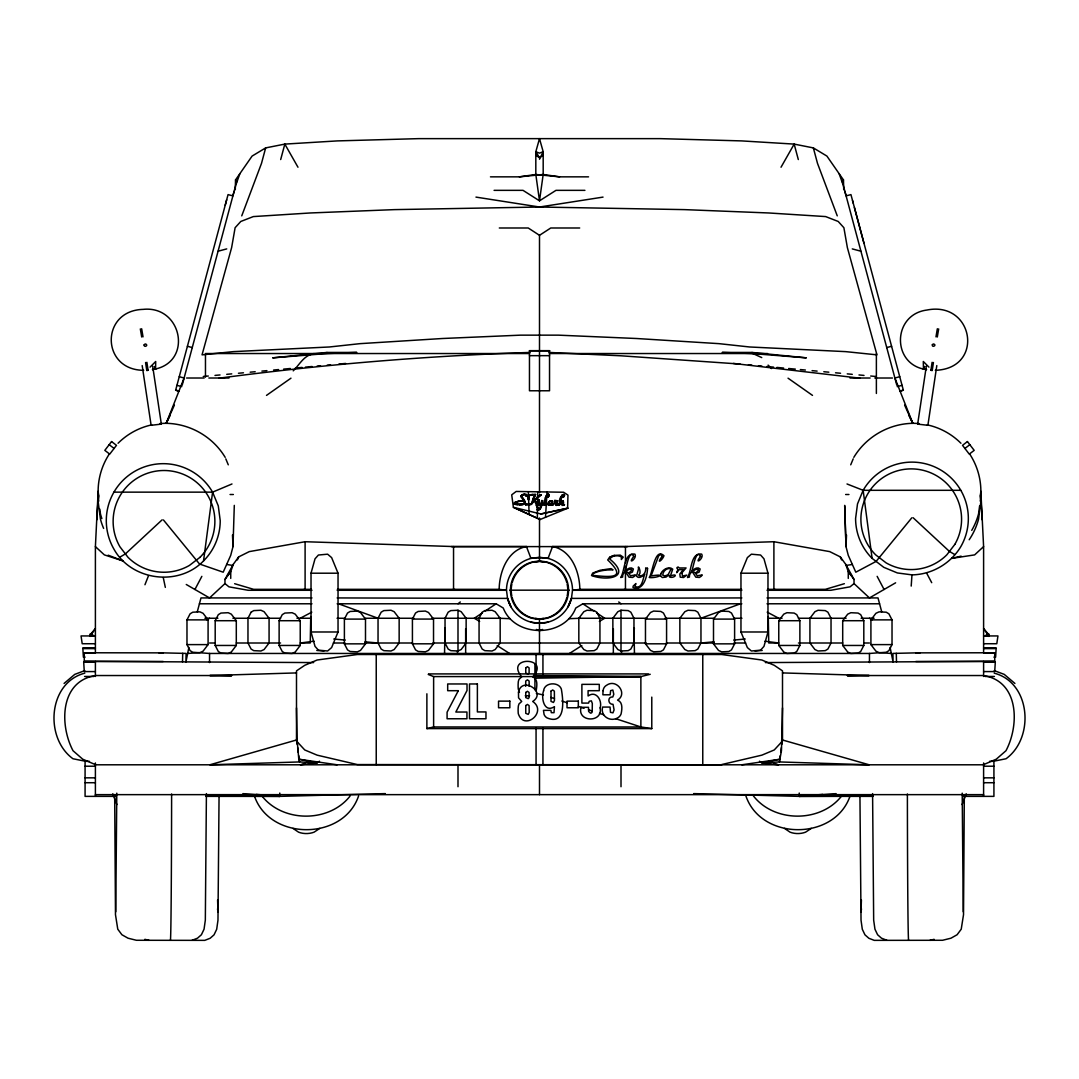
<?xml version="1.0" encoding="UTF-8"?>
<svg xmlns="http://www.w3.org/2000/svg" width="1079" height="1079" viewBox="0 0 1079 1079"><rect width="100%" height="100%" fill="white"/><g stroke="black" fill="none" stroke-linecap="round" stroke-linejoin="round"><path stroke-width="1.5" d="M90.231 636.408L90.231 633.872M116.788 793.159L115.763 911.795M206.413 793.591L205.334 920.131L204.052 929.194L201.409 934.738L197.484 938.204L192.102 940.281M219.064 795.317L217.971 920.212L216.69 929.275L214.047 934.819L210.122 938.285L204.754 940.362L136.426 940.281L128.037 938.204L121.9 934.738L117.773 929.194L115.48 914.695L114.684 795.236M964.316 795.236L963.52 914.695L961.227 929.194L957.1 934.738L950.963 938.204L942.574 940.281L874.246 940.362L868.878 938.285L864.953 934.819L862.31 929.275L861.029 920.212L859.936 795.317M163.158 661.467L84.27 661.36L84.283 652.768L163.253 652.862M542.562 500.764L541.82 500.548L541.698 502.086M537.706 491.808L537.329 518.244M782.504 707.918L781.452 750.741L779.402 761.936L761.868 762.853L759.468 761.208M861.406 900.007L861.029 911.876L861.474 908.869M182.513 661.926L182.702 653.334M235.289 189.715L235.519 179.95L252.095 156.077L265.65 147.904L284.829 144.1L337.336 140.904L418.814 138.638L660.186 138.638L741.664 140.904L794.171 144.1L813.35 147.904L826.905 156.077L843.481 179.95L843.711 189.715M234.305 505.377L232.997 546.608L230.731 555.334L223.191 572.194L199.507 564.007L163.442 519.957M567.594 508.29L567.959 495.099L563.562 492.24L516.18 491.458L511.716 494.829L513.388 507.319L540.12 519.512L567.837 508.182L540.862 513.982L567.837 508.182M846.516 534.995L846.003 546.608L848.269 555.334L855.809 572.194L876.094 561.417L911.795 517.826M84.283 652.768L95.397 652.862L95.397 546.608L98.135 491.404L98.769 496.205M547.053 491.97L545.488 517.327M542.656 500.75L541.887 504.959M96.759 519.889L98.135 498.957M911.202 586.086L911.971 574.878C931.811 574.541 950.572 563.71 960.782 546.689A56.378 56.378 0 0 0 940.16 469.675A56.378 56.378 0 0 0 863.146 490.311L847.015 483.972M541.914 500.535L541.415 502.922M337.444 589.336L499.159 589.336C499.361 572.018 507.481 550.128 526.444 546.554L530.962 558.396A33.017 33.017 0 0 0 506.483 590.28L507.616 598.832L510.906 606.789L507.562 598.4L337.161 597.928M524.313 503.084L524.043 501.303M524.475 502.585L524.165 503.515M203.54 560.905A56.958 56.958 0 0 0 220.224 520.631L218.282 505.889L212.59 492.145A56.958 56.958 0 0 0 134.781 471.307A56.958 56.958 0 0 0 113.929 549.117C131.395 580.691 178.494 586.895 203.54 560.905L212.59 492.145L231.985 483.972M741.839 597.928L571.438 598.4L568.093 606.789L571.384 598.832L572.517 590.28A33.017 33.017 0 0 0 548.038 558.396L539.5 557.263L530.962 558.396M980.231 496.205L980.865 491.404L983.603 546.608L983.603 652.876L994.717 652.768L994.73 661.36L915.842 661.467M980.231 497.985L980.865 493.184M979.611 505.93L978.545 513.941A68.085 68.085 0 0 1 971.747 530.369M980.231 501.128L980.865 496.327M980.865 501.587L978.545 519.215A68.085 68.085 0 0 1 969.185 539.743M547.781 504.041L549.75 501.236M555.415 504.271L557.007 501.6L555.253 501.587L554.741 502.612M779.618 760.358L780.279 755.583M780.71 752.414L781.358 747.653M781.803 744.483L782.504 739.992L869.161 764.795L779.402 761.936M562.995 494.587L563.845 494.802L563.67 496.421M564.007 495.531L562.968 497.365M926.348 366.051L917.663 424.114L927.886 425.301L936.815 365.579M933.429 362.504L932.229 370.448L930.907 370.286L932.108 362.301M548.564 495.288L547.808 496.772M549.157 495.49L548.267 493.966M539.5 501.883L538.987 500.049M935.979 336.864L937.341 328.744M937.3 337.012L938.676 328.92M551.814 502.072L551.356 500.993A2.118 2.104 47.9 0 0 549.804 501.573L549.346 502.099M552.003 501.506L551.544 502.76M554.336 502.976L554.673 500.427M526.876 495.666L526.431 494.519M527.038 495.274L526.282 496.367M188.879 647.481L185.912 662.007L186.101 653.415L158.802 652.768M524.61 494.6L521.777 495.558L521.899 496.758M562.685 502.895L562.995 502.167M563.009 502.544L562.226 501.357L560.797 502.342M538.826 501.546L539.082 500.036M563.643 502.396L563.171 500.966M564.722 495.234L563.063 497.352M532.23 501.991L531.354 503.92L526.754 504.109M546.271 497.23L547.525 494.465L548.388 494.573M536.142 690.897C536.883 686.311 538.232 678.866 532.689 676.87C551.477 656.882 504.176 655.492 521.697 676.87L518.972 679.365L518.352 681.415A36.079 36.079 0 0 0 518.284 689.076L519.444 692.421M533.201 501.438L533.606 500.224L532.837 502.45M542.346 503.488L540.619 508.222M545.691 499.644L547.97 494.263L548.172 496.286M532.932 499.172L531.569 503.758M548.604 503.745L548.887 502.962M534.092 498.309L533.566 499.955L534.914 495.706M560.878 501.991L560.149 502.949L562.051 496.084M234.13 191.28L233.051 195.353M544.571 500.696L545.394 497.905M561.282 499.024L560.244 502.935L563.265 500.953M225.228 205.185L226.657 199.804M197.295 611.78L200.991 597.928L311.979 597.928M178.871 391.057L175.648 390.193L228.06 194.598L232.902 195.892M182.189 385.176L235.667 185.548L239.781 173.908M265.65 147.904L261.509 163.347L241.75 215.854M280.688 159.544L284.829 144.1L297.979 167.232M552.488 502.76L552.165 500.764L549.656 501.249M526.201 496.259L526.323 495.153L526.498 496.286M559.812 501.249C558.018 498.08 566.07 490.5 563.953 496.812M540.66 506.199L541.523 503.407L539.392 509.153M311.022 573.205L315.028 558.814L318.413 555.024L327.611 554.188L331.631 557.614L338.037 573.205L338.037 631.984L331.631 647.575L327.611 651.001L318.413 650.165L315.028 646.375L311.022 631.984L311.022 573.205L338.037 573.205M767.978 631.984L763.972 646.375L760.587 650.165L751.389 651.001L747.369 647.575L740.963 631.984L740.963 573.205L747.369 557.614L751.389 554.188L760.587 555.024L763.972 558.814L767.978 573.205L767.978 631.984L740.963 631.984M543.762 503.542L544.666 500.683M559.907 501.236L558.571 505.35L559.772 504.513M545.111 501.627L545.785 499.631M534.806 500.454L536.6 502.868L537.774 509.328M539.014 503.313L539.365 500.413M539.352 502.585L539.567 504.244L541.51 502.908M186.262 584.481L209.542 597.928L224.971 583.591L224.971 579.463L230.731 571.668L233.239 564.384L238.675 556.899L249.276 551.612L305.101 541.725L453.544 546.554L526.444 546.554M514.197 503.691L514.696 502.517M545.3 497.918L546.001 496.205M527.982 495.841L528.494 499.968L528.009 498.093M532.837 499.186L533.727 497.001M545.205 501.614L543.937 504.365L546.581 504.325M560.756 497.824L562.132 495.045M536.937 509.854L537.935 507.831L537.369 506.644M543.856 503.529L543.182 505.093L544.787 505.174M962.131 804.61L966.218 793.793M548.038 558.396L552.556 546.554L625.456 546.554L773.899 541.725L829.724 551.612L840.325 556.899L845.761 564.384L854.029 579.463L854.029 583.591L869.458 597.928L895.624 582.808M144.95 584.737L148.524 575.66M159.759 423.629A68.085 68.085 0 0 1 166.22 423.319L184.104 378.014L179.249 376.719M534.456 496.677L535.224 495.261M547.957 503.407L548.591 502.221M555.604 503.65L556.292 502.409M850.724 464.82L853.192 458.858M960.782 490.311L863.146 490.311L857.508 503.906L855.593 518.5A56.378 56.378 0 0 0 872.102 558.356L883.782 567.325L897.377 572.949L911.971 574.878M237.42 559.893L238.675 556.899M541.496 506.456L539.81 509.328L537.652 510.07M553.487 504.082L551.72 504.486L552.677 501.33M225.187 457.361C212.846 436.806 190.187 423.723 166.22 423.319L174.38 405.124M548.941 495.976L548.658 494.034M561.957 496.097L562.725 494.87M514.535 503.016L515.088 503.758L523.787 503.947M358.579 795.978C343.243 841.054 269.399 840.865 254.32 795.695M850.077 795.978C834.741 841.054 760.884 840.865 745.818 795.695M166.22 423.319L169.942 415.766M891.335 653.456L879.061 652.606L875.919 651.163L870.915 644.608L870.915 619.872L875.919 613.304L879.061 611.86L886.25 612.211L888.894 613.816L892.023 619.872L892.023 644.608L888.894 650.664L886.25 652.255L869.458 653.456L209.542 653.456L192.75 652.255L190.106 650.664L186.977 644.608L186.977 619.872L190.106 613.816L192.75 612.211L199.939 611.86L203.081 613.304L208.085 619.872L208.085 644.608L203.081 651.163L199.939 652.606L187.665 653.456M215.193 620.708L218.322 614.652L220.966 613.061L228.168 612.71L231.297 614.153L236.301 620.708L236.301 645.458L231.297 652.013L228.168 653.456L220.966 653.105L218.322 651.5L215.193 645.458L215.193 620.708L236.301 620.708M279.124 620.708L282.253 614.652L284.896 613.061L292.085 612.71L295.228 614.153L300.232 620.708L300.232 645.458L295.228 652.013L292.085 653.456L284.896 653.105L282.253 651.5L279.124 645.458L279.124 620.708L300.232 620.708M344.39 619.103L347.519 613.047L350.162 611.456L357.351 611.105L360.494 612.548L365.498 619.103L365.498 643.853L360.494 650.408L357.351 651.851L350.162 651.5L347.519 649.895L344.39 643.853L344.39 619.103L365.498 619.103M378.041 618.254L381.17 612.198L383.814 610.606L391.003 610.255L394.132 611.699L399.149 618.254L399.149 643.003L394.132 649.558L391.003 651.001L383.814 650.65L381.17 649.045L378.041 643.003L378.041 618.254L338.496 603.781M412.421 619.076L415.55 613.02L418.193 611.429L425.382 611.065L428.511 612.508L433.529 619.076L433.529 643.812L428.511 650.381L425.382 651.81L418.193 651.46L415.55 649.868L412.421 643.812L412.421 619.076L433.529 619.076M444.548 653.456L445.034 627.776M533.633 497.014L535.117 494.951M479.063 618.267L482.178 612.211L484.822 610.606L492.024 610.255L495.153 611.699L500.17 618.267L500.17 643.003L495.153 649.558L492.024 651.001L484.822 650.65L482.178 649.059L479.063 643.003L479.063 618.267L500.17 618.267M666.579 643.812L663.45 649.868L660.807 651.46L653.618 651.81L650.489 650.381L645.471 643.812L645.471 619.076L650.489 612.508L653.618 611.065L660.807 611.429L663.45 613.02L666.579 619.076L666.579 643.812L645.471 643.812M700.959 643.003L697.83 649.045L695.186 650.65L687.997 651.001L684.868 649.558L679.851 643.003L679.851 618.254L684.868 611.699L687.997 610.255L695.186 610.606L697.83 612.198L700.959 618.254L700.959 643.003L714.082 641.83M734.61 643.853L731.481 649.895L728.838 651.5L721.649 651.851L718.506 650.408L713.502 643.853L713.502 619.103L718.506 612.548L721.649 611.105L728.838 611.456L731.481 613.047L734.61 619.103L734.61 643.853L713.502 643.853M799.876 645.458L796.747 651.5L794.104 653.105L786.915 653.456L783.772 652.013L778.768 645.458L778.768 620.708L783.772 614.153L786.915 612.71L794.104 613.061L796.747 614.652L799.876 620.708L799.876 645.458L778.768 645.458M863.807 645.458L860.678 651.5L858.034 653.105L850.832 653.456L847.703 652.013L842.699 645.458L842.699 620.708L847.703 614.153L850.832 612.71L858.034 613.061L860.678 614.652L863.807 620.708L863.807 645.458L842.699 645.458M194.921 589.485L201.854 576.348M532.932 502.436L532.406 503.286A3.48 3.466 47.9 0 1 530.544 504.743L528.737 504.999M559.34 505.147L561.849 501.452M224.971 579.463L233.239 564.384M538.408 504.716L538.691 499.941M551.167 503.434L551.639 502.747M545.907 496.219L546.716 494.951M781.021 167.232L794.171 144.1L798.312 159.544M528.548 499.86L528.872 499.469A2.131 2.131 47.9 0 0 528.993 497.689L528.872 496.623M564.411 504.513L563.144 504.743M557.749 504.379L558.409 504.217L556.359 505.444M539.5 159.247L543.182 151.721L539.5 138.638L535.818 151.721L535.818 174.474L539.5 200.829L555.982 190.349L584.926 190.349M546.999 504.122L546.77 504.662M548.793 502.976L549.899 501.56M520.779 496.097L522.115 494.951A5.462 5.449 47.9 0 1 524.232 494.263L525.001 494.222M525.77 504.891L526.026 504.244M562.28 495.396L563.09 494.573M528.872 496.192L529.708 495.463M529.249 495.787L528.899 497.702A2.131 2.131 47.9 0 1 528.777 499.483M554.93 500.386L558.14 500.845L556.332 503.111L556.656 504.581M557.263 501.668L556.359 504.257M578.83 618.267L583.847 611.699L586.976 610.255L594.178 610.606L596.822 612.211L599.937 618.267L599.937 643.003L596.822 649.059L594.178 650.65L586.976 651.001L583.847 649.558L578.83 643.003L578.83 618.267L599.937 618.267M853.813 457.361C866.154 436.806 888.813 423.723 912.78 423.319A68.085 68.085 0 0 1 919.241 423.629M549.036 495.962L548.038 496.933M551.261 503.421L550.209 504.352M537.167 497.325L539.257 495.423M564.209 504.824L562.213 505.431L561.08 502.949M546.621 494.964L547.916 494.007M350.041 796.1C329.041 822.913 282.711 822.791 261.86 795.857M841.539 796.1C820.539 822.913 774.209 822.791 753.358 795.857M841.957 181.677L843.481 179.95M540.323 508.843L538.853 509.895M540.174 504.635L541.429 503.421M540.862 504.109L541.523 503.407M538.34 496.178L535.022 499.469M564.506 504.5L563.332 505.404M293.218 370.852C299.881 364.324 303.765 355.328 314.11 353.534M553.163 504.783L553.837 503.96M550.465 504.621L551.275 504.608M150.062 367.13L155.7 361.492L155.578 369.072L152.463 369.584M537.989 497.581L538.785 496.906M162.106 519.849L125.393 553.905L120.039 557.061M521.535 495.328L520.698 496.488L524.138 501.29M983.603 546.608L974.634 554.889L951.826 558.356L961.119 556.144M547.39 504.163L545.987 505.093M536.856 498.579L538.084 497.567M319.802 828.389L314.056 832.179A15.659 10.601 -0.9 0 1 298.586 832.179L293.002 828.402M811.3 828.389L805.554 832.179A15.659 10.601 -0.9 0 1 790.084 832.179L784.5 828.402M527.887 495.854L530.045 494.87M64.079 683.452L74.761 674.375L84.809 670.612M547.39 497.217L548.132 496.92M227.507 574.986L229.706 573.151M854.029 583.591L850.077 586.828L830.843 590.28L767.021 590.28M609.527 557.465L607.706 559.934C626.791 578.384 612.629 577.454 592.411 575.35L593.477 573.313L597.631 571.735A48.285 48.285 0 0 1 607.544 569.968L613.074 569.847L611.024 568.606L600.032 570.278L592.722 573.057L591.508 575.552C607.369 581.338 632.146 577.521 609.824 559.097C611.699 555.334 618.038 554.93 621.423 556.926L621.356 559.529L623.217 557.142L620.29 555.132L614.356 555.402L609.527 557.465A14.715 14.715 0 0 1 614.356 555.402M514.44 503.03L516.679 501.937A16.981 16.913 47.9 0 1 520.671 501.169L522.007 501.142M538.691 496.92L541.267 495.005L540.377 495.571M457.995 603.781L460.288 601.974M964.909 448.446L969.819 444.683M521.872 495.544L523.504 494.695M535.845 499.334L536.951 498.565M550.56 504.608L549.953 505.012A1.888 1.875 47.9 0 1 548.442 505.174M535.818 155.133L539.5 157.777L543.182 155.133M266.5 395.386L290.966 378.176M535.022 494.964L535.629 494.587L532.325 494.829M553.257 504.77L551.679 505.242M207.074 619.953L209.542 618.254L217.904 618.254M319.532 761.208L317.132 762.853L300.448 764.795L305.141 763.352M562.712 503.273L561.889 503.569L563.386 502.868M482.488 612.832L474.288 618.254L479.629 621.396M485.226 611.011L496.165 603.781L503.246 608.03C514.872 637.932 564.128 637.932 575.754 608.03L582.835 603.781L741.839 603.781M539.5 492.847L539.5 235.316L550.762 227.993L579.693 227.993M569.456 653.456L581.81 645.606M514.602 502.531L518.999 500.953L522.6 500.926M599.371 621.396L604.712 618.254L596.512 612.832M522.991 504.513L524.421 503.866A2.01 2.01 47.9 0 0 525.338 502.221L522.654 497.864M534.941 499.86L535.939 499.321M540.269 504.621L538.677 504.945M300.232 618.254L311.804 612.157M539.163 495.436L540.093 494.991M534.321 499.847L535.117 499.456M514.899 502.666L516.585 501.951A16.981 16.913 47.9 0 1 520.577 501.182M457.995 651.001L461.138 649.558L466.141 643.003L466.141 618.254L461.138 611.699L457.995 610.255L450.806 610.606L448.163 612.198L445.034 618.254L445.034 643.003L448.163 649.045L450.806 650.65L457.995 651.001L457.995 610.255M621.005 610.255L617.862 611.699L612.859 618.254L612.859 643.003L617.862 649.558L621.005 651.001L628.194 650.65L630.837 649.045L633.966 643.003L633.966 618.254L630.837 612.198L628.194 610.606L621.005 610.255L621.005 651.001M529.115 514.494L528.373 491.66M540.12 519.512L513.388 507.319L540.862 513.982M557.843 504.365L556.885 504.635M542.589 629.448L539.5 630.702L536.411 629.448M568.849 618.699L579.855 618.254M529.614 495.477L530.355 495.207M560.986 502.962L561.525 502.976M84.809 673.148C48.042 682.697 44.266 737.942 72.967 758.753L85.956 761.356M844.358 583.699L825.354 589.336L767.601 589.336M700.959 618.254L740.504 603.781M534.901 500.44L534.145 500.143L535.036 499.847M218.079 251.218L226.725 248.898M846.098 195.892L850.94 194.598L903.352 390.193L900.129 391.057M886.736 347.573L891.591 346.278M899.751 376.719L894.896 378.014L912.78 423.319L909.057 415.766M897.202 386.606L902.044 385.311M900.129 391.057L903.352 390.193M929.923 940.362L934.117 939.323M426.879 693.797L426.879 728.595L433.623 726.963L640.872 726.963L651.783 728.595L651.783 697.115M534.928 689.751L534.928 678.165L640.872 676.573L650.219 674.294M721.635 764.566L761.868 755.152L774.25 749.959L782.504 741.017L782.504 670.868L774.25 665.311L761.868 660.011L721.635 654.508L357.365 654.508L317.132 660.011L304.75 665.311L296.496 670.868L296.496 741.017L304.75 749.959L317.132 755.152L357.365 764.566L721.635 764.795M621.005 590.28L625.456 589.336L625.456 566.3M529.951 494.883L531.219 494.627M993.044 761.356L1006.033 758.753C1034.734 737.942 1030.958 682.697 994.191 673.148M522.007 504.702L523.086 504.5M300.232 590.28L305.101 589.336L305.101 541.725M530.261 495.221L532.419 494.816M539.999 495.005L541.172 494.883M525.932 504.257L526.849 504.095M533.619 499.955L534.402 499.833M145.571 362.504L146.771 370.448L148.079 370.232L146.892 362.301M846.138 565.45L852.356 564.465M603.04 197.106L539.5 207.02L394.469 209.623L310.28 212.968L253.349 216.582L240.792 221.465L235.114 227.709L231.634 247.59L202.043 354.856L233.28 351.633L329.405 346.979L359.927 343.661L442.403 338.509L520.55 335.151L558.45 335.151L636.597 338.509L719.073 343.661L749.595 346.979L845.72 351.633L876.957 354.856L847.366 247.59L843.886 227.709L838.208 221.465L825.651 216.582L768.72 212.968L684.531 209.623L539.5 207.02L475.96 197.106M152.557 369.544C193.505 363.488 182.54 305.128 143.116 309.376C100.199 310.523 100.886 370.151 143.682 370.299M741.826 764.795L780.211 759.198L761.868 762.853L778.552 764.795L773.859 763.352M490.459 176.848L519.404 176.848L535.818 174.474L559.596 176.848L588.541 176.848M523.086 499.739L523.612 500.562M521.912 501.155L522.506 500.939M543.937 504.365L545.907 504.379M551.72 504.486L552.408 504.486M535.467 561.889L539.54 561.35L546.352 562.24A28.904 28.904 0 0 1 566.799 582.687M512.201 597.658A28.904 28.904 0 0 0 532.648 618.092L539.46 618.995L543.533 618.456M543.533 561.889L539.5 561.336L532.648 562.24A28.904 28.904 0 0 0 512.201 582.687M539.5 653.456L539.46 618.995L546.352 618.092A28.904 28.904 0 0 0 566.799 597.658M550.303 504.338L549.022 504.406M548.038 622.165L539.5 623.298L530.962 622.165M741.556 589.336L579.841 589.336L572.517 590.28L741.839 590.28M314.029 641.223L300.232 643.003L310.239 642.976L310.739 616.568M531.124 494.641L532.527 494.465M146.771 370.448L148.093 370.286M219.091 378.176C322.243 364.581 426.057 355.841 530.032 352.442M519.404 176.848L543.182 174.474L559.596 176.848M203.27 376.477L208.301 376.018M214.991 375.411L220.022 374.952M226.725 374.332L231.742 373.873M238.446 373.253L243.463 372.794M250.166 372.188L255.183 371.729M261.887 371.109L266.918 370.65M273.607 370.03L278.638 369.571M283.656 369.112L290.359 368.505M295.376 368.047L302.08 367.426M305.424 367.116L312.128 366.509M317.145 366.051L320.503 365.741M327.193 365.12L330.552 364.823M338.927 364.055L345.617 363.434M520.833 504.81L522.101 504.689M733.76 640.063L745.238 639.038M822.657 794.387L799.229 796.369L693.662 793.604M544.693 505.188L546.082 505.08M755.017 651.001L762.206 650.462M836.104 793.645L799.229 796.369L799.229 793.038M935.318 370.299C984.844 368.667 973.919 300.65 926.915 310.037C891.969 314.502 891.443 365.215 926.537 369.584M986.166 634.816L988.769 634.627L988.769 633.872M529.627 695.766L525.244 695.766M539.46 618.995L535.467 618.456M532.433 494.479L535.548 494.371M296.496 707.918L296.981 738.36L298.789 759.198L317.132 762.853L299.598 761.936L209.839 764.795L296.496 739.992L297.197 744.483M296.496 672.918L209.839 675.535L231.445 675.953M385.338 793.604L279.771 796.369L206.022 796.369M920.198 652.768L892.899 653.415L893.088 662.007L890.121 647.481M765.335 662.573L994.73 661.36M847.554 675.953L869.161 675.535L782.504 672.918M519.471 504.824L520.928 504.797M861.096 618.254L874.111 618.227M873.005 796.127L799.229 796.369L872.978 796.369M494.074 190.349L523.018 190.349L539.5 200.829L543.182 174.474L543.182 151.721L539.5 153.137L535.818 151.721L539.5 157.777M499.307 227.993L528.238 227.993L539.5 235.316M529.465 350.783L549.535 350.783M548.968 352.442L621.005 355.8L740.073 364.055M529.546 353.534L205.469 353.534L205.469 377.164M549.454 353.534L767.533 353.534M529.465 355.665L549.535 355.665M186.532 378.014L204.16 378.014M208.854 378.014L229.004 378.014M849.996 378.014L870.146 378.014M874.84 378.014L892.468 378.014M113.929 492.145L212.59 492.145M230.056 494.506L233.361 494.506M845.639 494.506L848.944 494.506M451.292 546.608L627.708 546.608M530.423 557.803L548.577 557.803M740.963 573.205L767.978 573.205M311.399 589.336L253.646 589.336L234.642 583.699M311.979 590.28L248.157 590.28L228.923 586.828L224.971 583.591M337.161 590.28L506.483 590.28L499.159 589.336M509.706 590.173L569.294 590.173M767.021 597.928L878.009 597.928L881.705 611.78M199.426 603.781L311.979 603.781M337.161 603.781L496.165 603.781M767.021 603.781L879.574 603.781M232.929 618.254L280.553 618.254M296.954 618.254L310.739 618.254M337.053 618.254L345.24 618.254M364.918 618.254L413.891 618.254M431.924 618.254L479.265 618.254M499.145 618.254L510.151 618.699M599.735 618.254L647.076 618.254M665.109 618.254L714.082 618.254M733.76 618.254L741.947 618.254M768.261 618.254L782.046 618.254M798.447 618.254L846.071 618.254M645.471 619.076L666.579 619.076M713.502 619.103L734.61 619.103M186.977 619.872L208.085 619.872M870.915 619.872L892.023 619.872M778.768 620.708L799.876 620.708M842.699 620.708L863.807 620.708M633.966 628.706L634.452 653.456M311.022 631.984L338.037 631.984M209.542 643.003L214.559 643.003M236.274 643.003L280.553 643.003M333.371 643.003L344.943 643.003M364.796 643.003L412.596 643.003M432.773 643.003L646.227 643.003M666.404 643.003L714.204 643.003M734.057 643.003L745.629 643.003M798.447 643.003L842.726 643.003M864.441 643.003L869.458 643.003M95.397 643.731L82.206 643.731L81.046 635.936L95.397 635.936L90.231 636.017L95.397 628.598L90.245 634.627L92.834 634.816M344.39 643.853L365.498 643.853M412.421 643.812L433.529 643.812M983.603 643.731L996.794 643.731L997.954 635.936L983.603 635.936L988.769 636.017L983.603 628.598L988.769 634.627L988.769 636.408M186.977 644.608L208.085 644.608M870.915 644.608L892.023 644.608M215.193 645.458L236.301 645.458M279.124 645.458L300.232 645.458M82.813 647.818L95.397 647.818M983.603 647.818L996.187 647.818M95.397 648.614L82.854 648.614L83.393 657.138L85.079 657.138M983.603 648.614L996.146 648.614L995.607 657.138L993.921 657.138M915.747 652.862L994.717 652.768M84.27 661.36L313.665 662.573M95.397 662.02L83.69 662.02L84.283 671.583L95.397 671.583M983.603 662.02L995.31 662.02L994.717 671.583L983.603 671.583M428.565 673.916L648.425 673.916M231.661 675.535L95.802 675.535C59.911 680.903 59.332 724.886 73.035 750.741L82.732 759.198L95.802 764.795L983.198 764.795L996.268 759.198L1005.965 750.741C1019.668 724.886 1019.089 680.903 983.198 675.535L847.339 675.535M84.58 676.466L93.873 676.466M985.127 676.466L994.42 676.466M428.228 674.456L433.623 676.573L640.872 676.573L640.872 726.963L615.61 718.668M426.879 728.595L651.783 728.595M89.409 761.329L85.079 761.329L85.079 796.369L115.507 796.369M989.591 761.329L993.921 761.329L993.921 796.369L963.493 796.369M85.079 766.211L95.397 766.211M983.603 766.211L993.921 766.211M85.079 777.838L95.397 777.838M983.603 777.838L993.921 777.838M85.079 782.72L95.397 782.72M983.603 782.72L993.921 782.72M95.397 794.643L983.603 794.643M205.995 796.127L279.771 796.369L279.771 793.038M521.184 503.96L522.951 503.974M204.889 618.227L209.542 618.254M640.872 676.573L534.928 675.589L534.928 663.774M528.831 504.985L525.675 504.905M539.46 561.35L539.5 557.803M517.097 504.702L519.565 504.81M242.896 793.645L279.771 796.369L256.343 794.387M316.794 650.462L323.983 651.001M538.165 509.463L538.92 509.504M524.907 494.236L526.525 494.506M333.762 639.038L345.24 640.063M364.918 641.83L378.041 643.003M748.448 364.823L751.807 365.12M758.497 365.741L761.855 366.051M766.872 366.509L773.576 367.116M776.92 367.426L783.624 368.047M788.641 368.505L795.344 369.112M800.362 369.571L805.393 370.03M812.082 370.65L817.113 371.109M823.816 371.729L828.834 372.188M835.537 372.794L840.554 373.253M847.258 373.873L852.275 374.332M858.978 374.952L864.009 375.411M870.699 376.018L875.73 376.477M524.515 494.614L525.959 494.856M733.383 363.434L859.909 378.176M764.971 641.223L778.768 643.003L768.761 642.976L768.261 616.568M337.174 764.795L298.789 759.198L299.598 761.936M926.443 369.544L923.462 369.085L923.3 361.492L928.938 367.13M226.644 564.465L232.862 565.45M930.921 370.232L932.229 370.448M515.384 504.419L517.192 504.689M539.203 505.012L538.313 504.729M552.556 546.554C571.519 550.128 579.639 572.018 579.841 589.336M778.768 590.28L773.899 589.336L773.899 541.725M457.995 590.28L453.544 589.336L453.544 546.554M536.344 693.392L543.465 694.984M562.483 504.594L563.238 504.729M144.883 939.323L149.077 940.362M852.275 248.898L860.921 251.218M187.409 346.278L192.264 347.573M176.956 385.311L181.798 386.606M175.648 390.193L178.871 391.057M533.512 500.238L534.199 500.4M550.883 697.425L554.458 698.599M561.876 701.026L567.028 702.726M578.317 706.421L584.036 708.31M588.5 709.766L592.29 711.007M599.465 713.367L603.606 714.73M515.479 504.406L514.103 503.704M994.191 670.612L1004.239 674.375L1014.921 683.452M108.17 555.172L122.979 560.905L104.366 554.889L95.397 546.608M886.898 940.281L881.516 938.204L877.591 934.738L874.948 929.194L873.666 920.131L872.587 793.591M752.886 353.534L761.747 357.581M767.196 612.157L778.768 618.254M954.753 554.552L949.439 551.423L913.104 517.718M547.876 504.028L548.537 505.161A1.888 1.875 47.9 0 0 550.047 504.999M497.19 645.606L509.544 653.456M582.835 603.781L593.774 611.011M869.458 618.254L871.926 619.953M788.034 378.176L812.5 395.386M556.049 505.35L555.51 504.257M109.181 444.683L114.091 448.446M618.712 601.974L621.005 603.781M849.294 573.151L851.493 574.986M535.346 500.831L536.115 501.748M768.113 365.107L771.512 368.559M534.105 500.413L535.211 502.005M235.519 179.95L237.043 181.677M522.749 497.851L521.804 496.772M845.761 564.384L848.269 571.668L854.029 579.463M523.841 499.28L525.244 502.234M536.317 505.538L537.571 507.643M562.361 504.392L561.889 503.569M926.551 572.949L931.716 582.687M877.146 576.348L884.079 589.485M633.966 627.776L634.452 628.706M560.972 503.542L561.404 504.473M537.005 506.793L535.117 502.018M904.62 405.124L912.78 423.319M840.325 556.899L841.58 559.893M225.808 458.858L228.276 464.82M112.782 793.793L116.869 804.61M837.25 215.854L817.491 163.347L813.35 147.904M839.219 173.908L843.333 185.548L896.811 385.176M852.518 200.492L853.26 203.23M854.42 207.559L863.969 243.22M845.949 195.353L844.87 191.28M536.506 502.881L537.153 505.485M163.266 577.589L165.33 587.381M141.659 328.744L143.021 336.864M140.324 328.92L141.7 337.012M152.652 366.051L161.337 424.114L151.114 425.301L142.185 365.579M217.526 908.869L217.971 911.876L217.594 900.007M297.642 747.653L298.29 752.414M298.721 755.583L299.382 760.358M863.146 490.311L872.102 558.356M98.135 493.184L98.769 497.985M98.135 496.327L98.769 501.128M99.821 509.14L100.455 513.941A68.085 68.085 0 0 0 101.871 518.567M98.135 501.587L100.455 519.215A68.085 68.085 0 0 0 103.624 528.4M980.865 498.957L982.241 519.889M963.237 911.795L962.212 793.159M232.484 534.995L232.997 546.608M844.695 505.889L846.003 546.608L844.695 505.377M896.298 653.334L896.487 661.926M983.603 661.467L983.603 676.466M983.603 762.961L983.603 796.369M980.865 491.404L980.865 503.124M876.377 353.534L876.377 393.457M869.458 653.456L869.458 662.573M848.269 571.668L848.269 578.411M702.766 654.508L702.766 764.566M625.456 546.554L625.456 563.009M621.491 650.974L621.491 653.456M621.005 764.795L621.005 786.726M613.344 628.706L613.344 653.456M542.939 654.508L542.939 674.55M542.939 727.812L542.939 764.795M539.5 518.028L539.5 557.263M539.5 764.795L539.5 794.643M536.061 654.508L536.061 674.55M536.061 727.812L536.061 764.795M529.209 686.325L529.101 681.024L527.429 679.851L525.756 680.997L525.648 686.325M465.656 628.706L465.656 653.456M457.995 764.795L457.995 786.726M457.509 650.974L457.509 653.456M433.623 676.573L433.623 726.963M376.234 654.508L376.234 764.566M230.731 571.668L230.731 578.411M209.542 653.456L209.542 662.573M98.135 491.404L98.135 503.124M95.397 661.467L95.397 676.466M95.397 762.961L95.397 796.369M571.384 598.832A33.017 33.017 0 0 1 507.616 598.832M511.851 596.188A28.904 28.904 0 0 1 511.851 584.157M927.279 424.87A68.085 68.085 0 0 1 960.93 443.253M970.075 454.61A68.085 68.085 0 0 1 980.703 496.246M567.149 584.157A28.904 28.904 0 0 1 567.149 596.188M98.297 496.246A68.085 68.085 0 0 1 108.925 454.61M118.07 443.253A68.085 68.085 0 0 1 151.721 424.87M538.866 619.09A28.54 28.297 -90 0 1 518.77 610.606A29.039 28.782 -90 0 1 518.756 569.793M518.77 569.725A28.54 28.297 -90 0 1 538.866 561.255M560.244 610.552A29.039 28.782 -90 0 0 560.244 569.725A28.54 28.297 -90 0 0 540.134 561.255M560.23 610.606A28.54 28.297 -90 0 1 540.134 619.09M171.615 793.996A179.734 1.254 90 0 1 170.374 940.281M908.626 940.281A179.734 1.254 -90 0 1 907.385 793.996M522.02 494.964A5.462 5.449 47.9 0 1 524.138 494.276M600.153 707.905C603.201 723.038 576.928 722.39 581.015 707.325L588.5 707.325L588.621 711.452L590.456 713.125A1.659 1.659 0 0 0 592.209 711.762L592.317 703.468L591.373 700.851L589.188 701.31L588.594 703.09L581.891 703.09L581.891 684.356L599.277 684.356L599.277 690.695L588.095 690.695L588.095 695.995C596.107 689.994 602.5 700.608 600.153 707.905M647.535 568.309C647.319 576.038 643.529 591.589 632.995 587.489L633.157 586.113L635.936 583.537L634.924 586.356C642.14 590.132 642.963 578.142 644.797 574.015C642.949 576.146 638.903 579.234 636.502 576.199L638.539 568.876C637.176 562.725 642.396 573.111 638.62 574.945L638.93 575.66C643.394 577.009 646.24 571.681 645.701 567.864L647.535 568.309M518.486 692.138L518.554 697.816L521.697 701.458L518.972 703.953L518.352 705.99A36.079 36.079 0 0 0 518.284 713.651C524.259 731.656 547.714 711.681 532.689 701.458C547.134 692.327 521.98 675.67 518.486 692.138M543.6 690.789C540.876 697.992 544.18 713.394 554.458 706.651L554.013 712.679L551.329 712.666L550.883 710.346L543.465 710.346L544.059 714.365A6.771 6.771 0 0 0 547.147 717.94C566.084 725.708 563.265 699.799 561.309 688.968C558.558 681.469 544.356 682.306 543.6 690.789M603.04 690.681L602.891 694.795L610.148 694.795L610.633 690.614L612.845 690.02L613.789 694.256L612.791 696.967C607.194 696.387 607.828 704.695 613.034 704.317L614.086 709.901L612.966 712.841L610.485 712.342L610.04 707.069L602.608 707.069C600.167 716.119 610.242 722.364 617.795 717.805A7.445 7.445 0 0 0 621.099 713.88C622.07 709.267 623.055 702.2 617.566 700.109C627.978 693.891 616.635 678.205 606.668 685.219A6.892 6.892 0 0 0 603.498 688.915L603.04 690.681M144.087 344.956C143.831 347.762 148.565 345.698 146.016 344.147A1.538 1.524 81.5 0 0 144.991 344.066L144.087 344.956M525.756 667.874L525.756 672.999L528.224 674.051L529.101 673.013L529.101 667.901L527.429 666.714L525.756 667.874M525.756 692.462L525.756 697.587L528.224 698.639L529.101 697.6L529.101 692.475L527.429 691.302L525.756 692.462M525.756 705.585L525.756 713.327L528.224 714.379L529.209 712.369L529.101 705.612L527.429 704.425L525.756 705.585M550.991 691.126L551.005 701.377L553.46 702.469L554.458 700.433L554.35 691.14L552.677 689.953L550.991 691.126M681.888 572.841L682.494 575.984L686.837 575.134L683.546 577.521L680.242 577.184L679.837 574.028L683.29 569.618L679.15 569.618L676.708 572.693L677.922 569.618L676.843 567.972A1.538 1.538 0 0 1 678.286 567.055L679.298 567.959L686.055 567.959L681.888 572.841M660.82 573.772L660.807 576.226L662.317 577.521L666.053 577.09L668.791 574.945L669.627 577.063C674.186 578.803 679.338 572.733 670.423 575.93L672.73 569.159C668.967 565.801 662.425 569.618 660.82 573.772M633.737 556.413C626.562 565.774 637.729 558.396 634.857 554.107C623.702 552.313 625.065 570.845 620.722 577.508L622.65 577.063C621.639 569.833 637.986 565.693 628.652 573.178L627.425 572.059L626.198 572.801L629.017 577.171L632.577 577.467L634.519 576.226L635.477 574.932L630.46 575.768L628.949 573.61L632.402 572.086L633.373 568.997C630.568 566.084 626.049 569.51 624.593 572.342C625.901 571.209 628.963 547.566 633.737 556.413M700.514 556.413C693.352 565.774 704.52 558.396 701.647 554.107C690.493 552.313 691.855 570.845 687.512 577.508L689.427 577.063C688.429 569.833 704.776 565.693 695.442 573.178L694.202 572.059L692.988 572.801L695.807 577.171L699.354 577.467L701.296 576.226L702.254 574.932L697.236 575.768L695.726 573.61L699.179 572.086L700.163 568.997C697.358 566.084 692.839 569.51 691.383 572.342C692.691 571.209 695.739 547.566 700.514 556.413M662.074 556.44C655.573 565.045 662.519 560.19 663.976 555.739C654.683 546.797 652.606 573.408 649.207 577.508C656.167 578.519 668.629 573.219 651.082 575.93L658.608 555.928L660.577 554.255L662.074 556.44M670.828 569.591L668.009 574.851L664.718 575.93L662.776 575.147C662.6 571.452 666.768 567.594 670.518 568.714L670.828 569.591M932.31 344.848C931.851 347.937 937.017 345.455 934.009 344.066A1.538 1.524 -81.5 0 0 932.984 344.147L932.31 344.848M924.555 366.536L923.462 369.085L924.555 366.536M251.097 612.198L247.968 618.254L247.968 643.003L251.097 649.045L253.74 650.65L260.929 651.001L264.072 649.558L269.076 643.003L269.076 618.254L264.072 611.699L260.929 610.255L253.74 610.606L251.097 612.198M831.032 643.003L827.903 649.045L825.26 650.65L818.071 651.001L814.928 649.558L809.924 643.003L809.924 618.254L814.928 611.699L818.071 610.255L825.26 610.606L827.903 612.198L831.032 618.254L831.032 643.003M458.305 690.695L447.084 712.207L447.084 718.762L466.937 718.762L466.937 712.032L455.824 712.032L467.018 690.52L467.018 683.965L447.691 683.965L447.691 690.695L458.305 690.695M111.569 441.567L104.825 450.361L109.734 454.124L116.478 445.33L111.569 441.567M954.834 544.396L946.836 554.822A50.349 50.349 0 0 1 886.061 562.833L875.635 554.822A50.349 50.349 0 0 1 872.668 486.872A50.349 50.349 0 0 1 940.106 477.984A50.349 50.349 0 0 1 954.834 544.396M199.966 557.344L189.432 565.423A50.861 50.861 0 0 1 128.037 557.344L119.944 546.81A50.861 50.861 0 0 1 134.821 479.71A50.861 50.861 0 0 1 202.973 488.679A50.861 50.861 0 0 1 199.966 557.344M967.431 441.567L962.522 445.33L969.266 454.124L974.175 450.361L967.431 441.567M155.578 369.072L154.445 366.536L155.538 369.085M326.937 352.442L272.65 357.85L327.544 353.494L356.825 352.442L326.937 352.442M549.535 350.662L529.465 350.662L529.465 390.773L549.535 390.773L549.535 350.662M752.063 352.442L722.175 352.442L751.456 353.494L806.35 357.85L752.063 352.442M477.377 683.965L469.5 683.965L469.5 718.762L485.968 718.762L485.968 711.938L477.377 711.938L477.377 683.965M509.841 701.134L498.552 701.134L498.552 707.77L509.841 707.77L509.841 701.134M578.317 701.134L567.028 701.134L567.028 707.77L578.317 707.77L578.317 701.134"/></g></svg>
